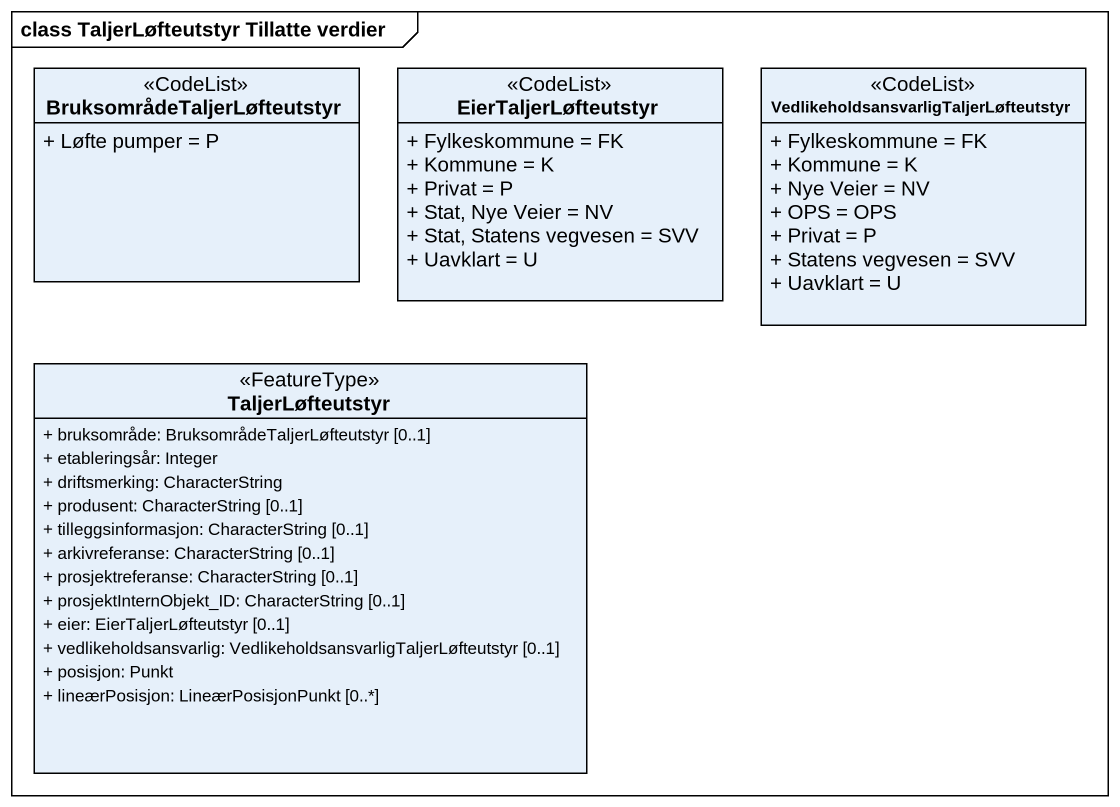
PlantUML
@startuml
mainframe class TaljerLøfteutstyr Tillatte verdier
hide circle
hide empty members
skinparam classAttributeIconSize 0
class BruksområdeTaljerLøfteutstyr <<CodeList>> {
  + Løfte pumper = P
}
class EierTaljerLøfteutstyr <<CodeList>> {
  + Fylkeskommune = FK
  + Kommune = K
  + Privat = P
  + Stat, Nye Veier = NV
  + Stat, Statens vegvesen = SVV
  + Uavklart = U
}
class "VedlikeholdsansvarligTaljerLøfteutstyr" as VedlikeholdsansvarligTaljerL <<CodeList>> {
  + Fylkeskommune = FK
  + Kommune = K
  + Nye Veier = NV
  + OPS = OPS
  + Privat = P
  + Statens vegvesen = SVV
  + Uavklart = U
}
class TaljerLøfteutstyr <<FeatureType>> {
  + bruksområde: BruksområdeTaljerLøfteutstyr [0..1]
  + etableringsår: Integer
  + driftsmerking: CharacterString
  + produsent: CharacterString [0..1]
  + tilleggsinformasjon: CharacterString [0..1]
  + arkivreferanse: CharacterString [0..1]
  + prosjektreferanse: CharacterString [0..1]
  + prosjektInternObjekt_ID: CharacterString [0..1]
  + eier: EierTaljerLøfteutstyr [0..1]
  + vedlikeholdsansvarlig: VedlikeholdsansvarligTaljerLøfteutstyr [0..1]
  + posisjon: Punkt
  + lineærPosisjon: LineærPosisjonPunkt [0..*]
}
@enduml
